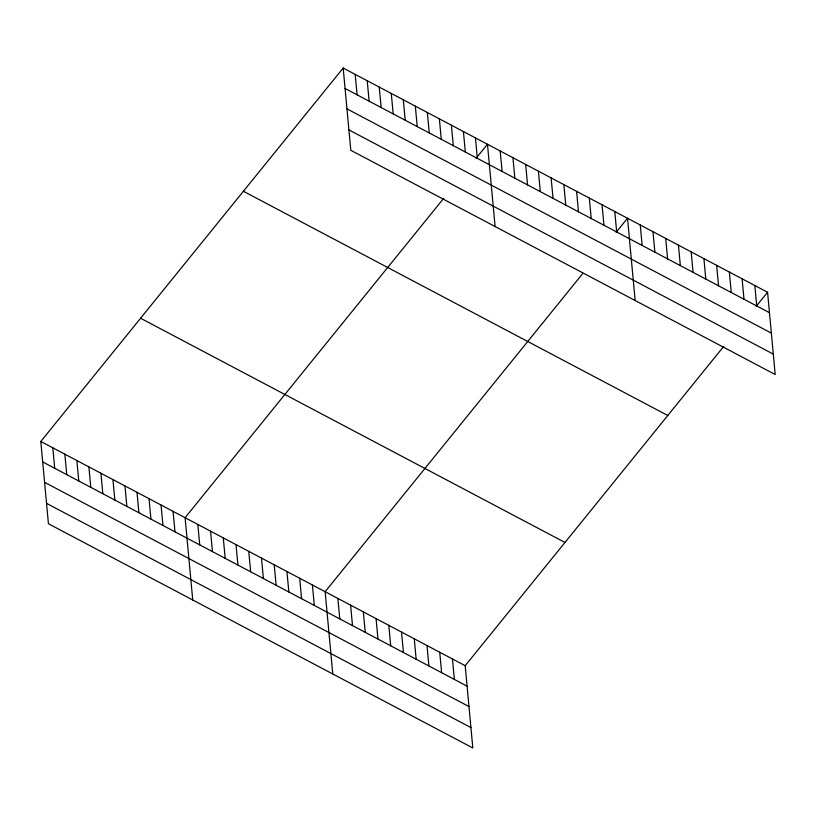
<?xml version="1.0" encoding="UTF-8"?>
<svg xmlns="http://www.w3.org/2000/svg" width="816" height="816" viewBox="0 0 816 816"><rect width="100%" height="100%" fill="white"/><g stroke="black" fill="none" stroke-linecap="round" stroke-linejoin="round"><path stroke-width="1.22" d="M723.721 346.402L465.191 665.703L472.821 747.976L48.43 523.75L40.8 441.476L343.179 68.024L767.57 292.25L775.2 374.524L350.809 150.297L343.179 68.024M443.629 198.41L185.089 517.711L192.729 599.984M476.126 158.263L487.468 144.259L495.098 226.532M582.92 273.34L325.145 591.702L332.775 673.985M616.182 232.254L627.514 218.249L635.154 300.533M756.228 306.255L767.57 292.25M345.076 88.475L769.468 312.701M346.963 108.875L771.355 333.101M348.911 129.897L773.303 354.124M243.392 191.26L667.784 415.487M140.587 318.24L564.978 542.467M40.8 441.476L465.191 665.703M42.697 461.927L467.089 686.154M44.594 482.327L468.986 706.554M46.543 503.35L470.934 727.576M754.841 285.518L756.728 305.969M742.101 278.797L743.998 299.248M729.371 272.065L731.269 292.516M716.642 265.343L718.539 285.794M703.912 258.611L705.809 279.062M691.172 251.889L693.07 272.34M678.443 245.157L680.34 265.608M665.713 238.435L667.61 258.886M652.984 231.703L654.881 252.154M640.254 224.981L642.151 245.432M614.785 211.528L616.682 231.979M602.055 204.796L603.952 225.247M589.325 198.074L591.223 218.525M576.586 191.342L578.483 211.793M563.856 184.62L565.753 205.071M551.126 177.898L553.024 198.339M538.397 171.166L540.294 191.617M525.667 164.444L527.564 184.885M512.927 157.712L514.825 178.163M500.198 150.991L502.095 171.431M475.442 137.904L477.34 158.355M463.417 131.549L465.314 152M451.391 125.205L453.288 145.646M439.365 118.85L441.262 139.301M427.349 112.496L429.247 132.947M415.324 106.141L417.221 126.592M403.298 99.787L405.195 120.238M452.462 658.971L454.359 679.422M391.272 93.432L393.169 113.883M439.732 652.249L441.629 672.7M379.246 87.077L381.143 107.528M427.003 645.517L428.9 665.968M367.22 80.733L369.118 101.174M414.263 638.795L416.16 659.246M355.195 74.378L357.092 94.829M401.533 632.063L403.43 652.514M388.804 625.342L390.701 645.793M376.074 618.61L377.971 639.061M363.334 611.888L365.231 632.339M350.605 605.156L352.502 625.607M337.875 598.434L339.772 618.885M312.416 584.98L314.313 605.431M299.676 578.258L301.573 598.699M286.946 571.526L288.844 591.977M274.217 564.805L276.114 585.245M261.487 558.073L263.384 578.524M248.758 551.351L250.655 571.792M236.018 544.619L237.915 565.07M223.288 537.897L225.185 558.338M210.559 531.165L212.456 551.616M197.829 524.443L199.726 544.884M173.074 511.357L174.971 531.808M161.048 505.002L162.945 525.453M149.022 498.658L150.919 519.098M136.996 492.303L138.893 512.754M124.97 485.948L126.868 506.399M112.945 479.594L114.842 500.045M100.919 473.239L102.816 493.69M88.893 466.885L90.79 487.336M76.877 460.54L78.775 480.981M64.852 454.186L66.749 474.637M52.826 447.831L54.723 468.282"/></g></svg>
